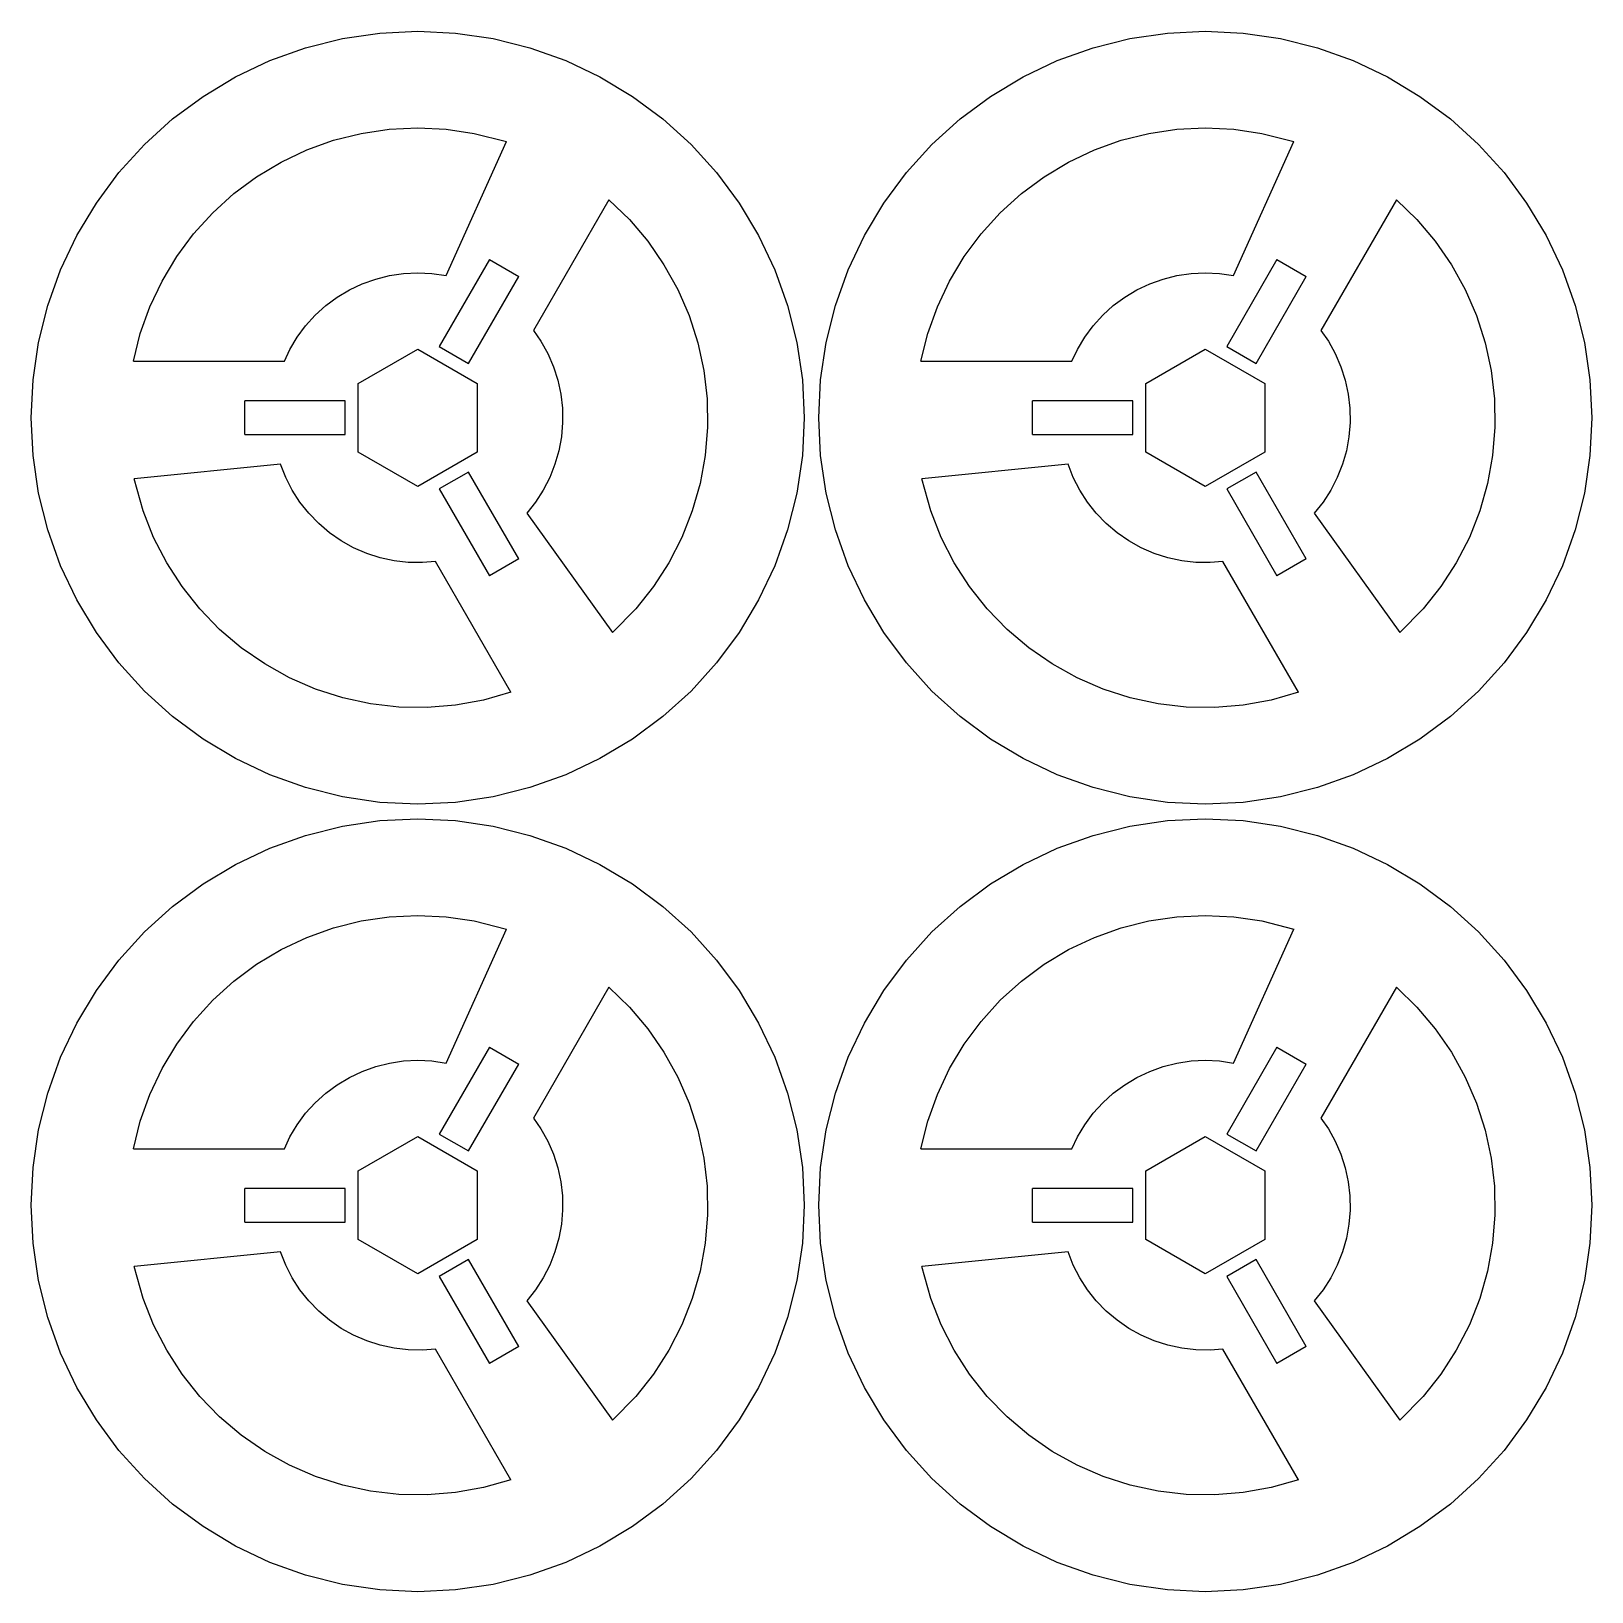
# Model space of a CAD drawing. Header units: metres. Extents: x -40 to 284, y -40 to 122.
# Drawn here: x -40 to 121.5, y -40 to 121.5 of the extents above; entities that cross this region are included whole.
import ezdxf

# ---------------------------------------------------------------- set-up
doc = ezdxf.new("R2010")
doc.units = ezdxf.units.M

msp = doc.modelspace()

# ---------------------------------------------------------------- linework, layer by layer
for p, q in [((-7.8, 120.73), (-3.92, 121.31)), ((-3.92, 121.31), (0, 121.5)), ((0, 121.5), (3.92, 121.31)), ((3.92, 121.31), (7.8, 120.73)), ((73.7, 120.73), (77.58, 121.31)), ((77.58, 121.31), (81.5, 121.5)), ((81.5, 121.5), (85.42, 121.31)), ((85.42, 121.31), (89.3, 120.73)), ((-15.31, 118.46), (-11.61, 119.78)), ((-11.61, 119.78), (-7.8, 120.73)), ((7.8, 120.73), (11.61, 119.78)), ((11.61, 119.78), (15.31, 118.46)), ((66.19, 118.46), (69.89, 119.78)), ((69.89, 119.78), (73.7, 120.73)), ((89.3, 120.73), (93.11, 119.78)), ((93.11, 119.78), (96.81, 118.46)), ((-18.86, 116.78), (-15.31, 118.46)), ((15.31, 118.46), (18.86, 116.78)), ((62.64, 116.78), (66.19, 118.46)), ((96.81, 118.46), (100.36, 116.78)), ((-22.22, 114.76), (-18.86, 116.78)), ((18.86, 116.78), (22.22, 114.76)), ((59.28, 114.76), (62.64, 116.78)), ((100.36, 116.78), (103.72, 114.76)), ((-25.38, 112.42), (-22.22, 114.76)), ((22.22, 114.76), (25.38, 112.42)), ((56.12, 112.42), (59.28, 114.76)), ((103.72, 114.76), (106.88, 112.42)), ((-28.28, 109.78), (-25.38, 112.42)), ((-2.94, 111.36), (0, 111.5)), ((0, 111.5), (2.94, 111.36)), ((25.38, 112.42), (28.28, 109.78)), ((53.22, 109.78), (56.12, 112.42)), ((78.56, 111.36), (81.5, 111.5)), ((81.5, 111.5), (84.44, 111.36)), ((106.88, 112.42), (109.78, 109.78)), ((-11.48, 109.22), (-8.71, 110.21)), ((-8.71, 110.21), (-5.85, 110.92)), ((-5.85, 110.92), (-2.94, 111.36)), ((2.93, 96.21), (9.17, 110.07)), ((2.94, 111.36), (5.85, 110.92)), ((5.85, 110.92), (9.17, 110.07)), ((70.02, 109.22), (72.79, 110.21)), ((72.79, 110.21), (75.65, 110.92)), ((75.65, 110.92), (78.56, 111.36)), ((84.43, 96.21), (90.67, 110.07)), ((84.44, 111.36), (87.35, 110.92)), ((87.35, 110.92), (90.67, 110.07)), ((-30.92, 106.88), (-28.28, 109.78)), ((-14.14, 107.96), (-11.48, 109.22)), ((28.28, 109.78), (30.92, 106.88)), ((50.58, 106.88), (53.22, 109.78)), ((67.36, 107.96), (70.02, 109.22)), ((109.78, 109.78), (112.42, 106.88)), ((-33.26, 103.72), (-30.92, 106.88)), ((-16.67, 106.44), (-14.14, 107.96)), ((30.92, 106.88), (33.26, 103.72)), ((48.24, 103.72), (50.58, 106.88)), ((64.83, 106.44), (67.36, 107.96)), ((112.42, 106.88), (114.76, 103.72)), ((-19.03, 104.69), (-16.67, 106.44)), ((62.47, 104.69), (64.83, 106.44)), ((-35.28, 100.36), (-33.26, 103.72)), ((-21.21, 102.71), (-19.03, 104.69)), ((19.78, 104.06), (11.97, 90.53)), ((19.78, 104.06), (21.9, 102.01)), ((33.26, 103.72), (35.28, 100.36)), ((46.22, 100.36), (48.24, 103.72)), ((60.29, 102.71), (62.47, 104.69)), ((101.28, 104.06), (93.47, 90.53)), ((101.28, 104.06), (103.4, 102.01)), ((114.76, 103.72), (116.78, 100.36)), ((-23.19, 100.53), (-21.21, 102.71)), ((21.9, 102.01), (23.8, 99.76)), ((58.31, 100.53), (60.29, 102.71)), ((103.4, 102.01), (105.3, 99.76)), ((-36.96, 96.81), (-35.28, 100.36)), ((-24.94, 98.17), (-23.19, 100.53)), ((35.28, 100.36), (36.96, 96.81)), ((44.54, 96.81), (46.22, 100.36)), ((56.56, 98.17), (58.31, 100.53)), ((116.78, 100.36), (118.46, 96.81)), ((23.8, 99.76), (25.48, 97.34)), ((105.3, 99.76), (106.98, 97.34)), ((-26.46, 95.64), (-24.94, 98.17)), ((7.42, 97.86), (2.23, 88.87)), ((7.42, 97.86), (10.45, 96.11)), ((25.48, 97.34), (26.91, 94.77)), ((55.04, 95.64), (56.56, 98.17)), ((88.92, 97.86), (83.73, 88.87)), ((88.92, 97.86), (91.95, 96.11)), ((106.98, 97.34), (108.41, 94.77)), ((-38.28, 93.11), (-36.96, 96.81)), ((-27.72, 92.98), (-26.46, 95.64)), ((-7.07, 94.73), (-5.74, 95.36)), ((-5.74, 95.36), (-4.35, 95.85)), ((-4.35, 95.85), (-2.93, 96.21)), ((-2.93, 96.21), (-1.47, 96.43)), ((-1.47, 96.43), (0, 96.5)), ((0, 96.5), (1.47, 96.43)), ((1.47, 96.43), (2.93, 96.21)), ((5.27, 87.12), (10.45, 96.11)), ((36.96, 96.81), (38.28, 93.11)), ((43.22, 93.11), (44.54, 96.81)), ((53.78, 92.98), (55.04, 95.64)), ((74.43, 94.73), (75.76, 95.36)), ((75.76, 95.36), (77.15, 95.85)), ((77.15, 95.85), (78.57, 96.21)), ((78.57, 96.21), (80.03, 96.43)), ((80.03, 96.43), (81.5, 96.5)), ((81.5, 96.5), (82.97, 96.43)), ((82.97, 96.43), (84.43, 96.21)), ((86.77, 87.12), (91.95, 96.11)), ((118.46, 96.81), (119.78, 93.11)), ((-9.52, 93.1), (-8.33, 93.97)), ((-8.33, 93.97), (-7.07, 94.73)), ((26.91, 94.77), (28.08, 92.07)), ((71.98, 93.1), (73.17, 93.97)), ((73.17, 93.97), (74.43, 94.73)), ((108.41, 94.77), (109.58, 92.07)), ((-39.23, 89.3), (-38.28, 93.11)), ((-28.71, 90.21), (-27.72, 92.98)), ((-11.6, 91.02), (-10.61, 92.11)), ((-10.61, 92.11), (-9.52, 93.1)), ((28.08, 92.07), (28.98, 89.26)), ((38.28, 93.11), (39.23, 89.3)), ((42.27, 89.3), (43.22, 93.11)), ((52.79, 90.21), (53.78, 92.98)), ((69.9, 91.02), (70.89, 92.11)), ((70.89, 92.11), (71.98, 93.1)), ((109.58, 92.07), (110.48, 89.26)), ((119.78, 93.11), (120.73, 89.3)), ((-12.47, 89.83), (-11.6, 91.02)), ((11.97, 90.53), (12.74, 89.42)), ((69.03, 89.83), (69.9, 91.02)), ((93.47, 90.53), (94.24, 89.42)), ((-39.81, 85.42), (-39.23, 89.3)), ((-29.42, 87.35), (-28.71, 90.21)), ((-13.23, 88.57), (-12.47, 89.83)), ((2.23, 88.87), (5.27, 87.12)), ((12.74, 89.42), (13.45, 88.13)), ((28.98, 89.26), (29.6, 86.39)), ((39.23, 89.3), (39.81, 85.42)), ((41.69, 85.42), (42.27, 89.3)), ((52.08, 87.35), (52.79, 90.21)), ((68.27, 88.57), (69.03, 89.83)), ((83.73, 88.87), (86.77, 87.12)), ((94.24, 89.42), (94.95, 88.13)), ((110.48, 89.26), (111.1, 86.39)), ((120.73, 89.3), (121.31, 85.42)), ((-29.42, 87.35), (-13.8, 87.35)), ((-13.8, 87.35), (-13.23, 88.57)), ((-6.15, 85.05), (0, 88.6)), ((0, 88.6), (6.15, 85.05)), ((13.45, 88.13), (14.04, 86.78)), ((52.08, 87.35), (67.7, 87.35)), ((67.7, 87.35), (68.27, 88.57)), ((75.35, 85.05), (81.5, 88.6)), ((81.5, 88.6), (87.65, 85.05)), ((94.95, 88.13), (95.54, 86.78)), ((14.04, 86.78), (14.49, 85.38)), ((29.6, 86.39), (29.94, 83.46)), ((95.54, 86.78), (95.99, 85.38)), ((111.1, 86.39), (111.44, 83.46)), ((-40, 81.5), (-39.81, 85.42)), ((-6.15, 77.95), (-6.15, 85.05)), ((6.15, 85.05), (6.15, 77.95)), ((14.49, 85.38), (14.8, 83.94)), ((39.81, 85.42), (40, 81.5)), ((41.5, 81.5), (41.69, 85.42)), ((75.35, 77.95), (75.35, 85.05)), ((87.65, 85.05), (87.65, 77.95)), ((95.99, 85.38), (96.3, 83.94)), ((121.31, 85.42), (121.5, 81.5)), ((-17.88, 79.75), (-17.88, 83.25)), ((-7.5, 83.25), (-17.88, 83.25)), ((-7.5, 79.75), (-7.5, 83.25)), ((14.8, 83.94), (14.97, 82.48)), ((14.97, 82.48), (14.99, 81.01)), ((29.94, 83.46), (29.98, 80.52)), ((63.62, 79.75), (63.62, 83.25)), ((74, 83.25), (63.62, 83.25)), ((74, 79.75), (74, 83.25)), ((96.3, 83.94), (96.47, 82.48)), ((96.47, 82.48), (96.49, 81.01)), ((111.44, 83.46), (111.48, 80.52)), ((-39.81, 77.58), (-40, 81.5)), ((14.99, 81.01), (14.87, 79.54)), ((40, 81.5), (39.81, 77.58)), ((41.69, 77.58), (41.5, 81.5)), ((96.49, 81.01), (96.37, 79.54)), ((121.5, 81.5), (121.31, 77.58)), ((-17.88, 79.75), (-7.5, 79.75)), ((14.87, 79.54), (14.61, 78.09)), ((29.98, 80.52), (29.74, 77.58)), ((63.62, 79.75), (74, 79.75)), ((96.37, 79.54), (96.11, 78.09)), ((111.48, 80.52), (111.24, 77.58)), ((-39.23, 73.7), (-39.81, 77.58)), ((0, 74.4), (-6.15, 77.95)), ((6.15, 77.95), (0, 74.4)), ((14.61, 78.09), (14.2, 76.68)), ((29.74, 77.58), (29.22, 74.69)), ((39.81, 77.58), (39.23, 73.7)), ((42.27, 73.7), (41.69, 77.58)), ((81.5, 74.4), (75.35, 77.95)), ((87.65, 77.95), (81.5, 74.4)), ((96.11, 78.09), (95.7, 76.68)), ((111.24, 77.58), (110.72, 74.69)), ((121.31, 77.58), (120.73, 73.7)), ((-14.2, 76.68), (-29.33, 75.16)), ((-13.66, 75.31), (-14.2, 76.68)), ((14.2, 76.68), (13.66, 75.31)), ((67.3, 76.68), (52.17, 75.16)), ((67.84, 75.31), (67.3, 76.68)), ((95.7, 76.68), (95.16, 75.31)), ((-28.41, 71.86), (-29.33, 75.16)), ((-12.99, 74), (-13.66, 75.31)), ((5.27, 75.88), (2.23, 74.13)), ((10.45, 66.89), (5.27, 75.88)), ((13.66, 75.31), (12.99, 74)), ((29.22, 74.69), (28.41, 71.86)), ((53.09, 71.86), (52.17, 75.16)), ((68.51, 74), (67.84, 75.31)), ((86.77, 75.88), (83.73, 74.13)), ((91.95, 66.89), (86.77, 75.88)), ((95.16, 75.31), (94.49, 74)), ((110.72, 74.69), (109.91, 71.86)), ((-38.28, 69.89), (-39.23, 73.7)), ((-12.19, 72.76), (-12.99, 74)), ((-11.28, 71.61), (-12.19, 72.76)), ((2.23, 74.13), (7.42, 65.14)), ((12.19, 72.76), (11.28, 71.61)), ((12.99, 74), (12.19, 72.76)), ((39.23, 73.7), (38.28, 69.89)), ((43.22, 69.89), (42.27, 73.7)), ((69.31, 72.76), (68.51, 74)), ((70.22, 71.61), (69.31, 72.76)), ((83.73, 74.13), (88.92, 65.14)), ((93.69, 72.76), (92.78, 71.61)), ((94.49, 74), (93.69, 72.76)), ((120.73, 73.7), (119.78, 69.89)), ((-27.33, 69.12), (-28.41, 71.86)), ((-10.25, 70.55), (-11.28, 71.61)), ((11.28, 71.61), (20.15, 59.27)), ((28.41, 71.86), (27.33, 69.12)), ((54.17, 69.12), (53.09, 71.86)), ((71.25, 70.55), (70.22, 71.61)), ((92.78, 71.61), (101.65, 59.27)), ((109.91, 71.86), (108.83, 69.12)), ((-36.96, 66.19), (-38.28, 69.89)), ((-9.13, 69.6), (-10.25, 70.55)), ((-7.92, 68.76), (-9.13, 69.6)), ((38.28, 69.89), (36.96, 66.19)), ((44.54, 66.19), (43.22, 69.89)), ((72.37, 69.6), (71.25, 70.55)), ((73.58, 68.76), (72.37, 69.6)), ((119.78, 69.89), (118.46, 66.19)), ((-25.98, 66.5), (-27.33, 69.12)), ((-6.63, 68.05), (-7.92, 68.76)), ((-5.28, 67.46), (-6.63, 68.05)), ((27.33, 69.12), (25.98, 66.5)), ((55.52, 66.5), (54.17, 69.12)), ((74.87, 68.05), (73.58, 68.76)), ((76.22, 67.46), (74.87, 68.05)), ((108.83, 69.12), (107.48, 66.5)), ((-24.39, 64.03), (-25.98, 66.5)), ((-3.88, 67.01), (-5.28, 67.46)), ((-2.44, 66.7), (-3.88, 67.01)), ((-0.98, 66.53), (-2.44, 66.7)), ((0.49, 66.51), (-0.98, 66.53)), ((1.83, 66.62), (0.49, 66.51)), ((9.64, 53.09), (1.83, 66.62)), ((10.45, 66.89), (7.42, 65.14)), ((25.98, 66.5), (24.39, 64.03)), ((57.11, 64.03), (55.52, 66.5)), ((77.62, 67.01), (76.22, 67.46)), ((79.06, 66.7), (77.62, 67.01)), ((80.52, 66.53), (79.06, 66.7)), ((81.99, 66.51), (80.52, 66.53)), ((83.33, 66.62), (81.99, 66.51)), ((91.14, 53.09), (83.33, 66.62)), ((91.95, 66.89), (88.92, 65.14)), ((107.48, 66.5), (105.89, 64.03)), ((-35.28, 62.64), (-36.96, 66.19)), ((36.96, 66.19), (35.28, 62.64)), ((46.22, 62.64), (44.54, 66.19)), ((118.46, 66.19), (116.78, 62.64)), ((-22.56, 61.72), (-24.39, 64.03)), ((24.39, 64.03), (22.56, 61.72)), ((58.94, 61.72), (57.11, 64.03)), ((105.89, 64.03), (104.06, 61.72)), ((-33.26, 59.28), (-35.28, 62.64)), ((-20.51, 59.6), (-22.56, 61.72)), ((22.56, 61.72), (20.15, 59.27)), ((35.28, 62.64), (33.26, 59.28)), ((48.24, 59.28), (46.22, 62.64)), ((60.99, 59.6), (58.94, 61.72)), ((104.06, 61.72), (101.65, 59.27)), ((116.78, 62.64), (114.76, 59.28)), ((-30.92, 56.12), (-33.26, 59.28)), ((-18.26, 57.7), (-20.51, 59.6)), ((33.26, 59.28), (30.92, 56.12)), ((50.58, 56.12), (48.24, 59.28)), ((63.24, 57.7), (60.99, 59.6)), ((114.76, 59.28), (112.42, 56.12)), ((-15.84, 56.02), (-18.26, 57.7)), ((65.66, 56.02), (63.24, 57.7)), ((-28.28, 53.22), (-30.92, 56.12)), ((-13.27, 54.59), (-15.84, 56.02)), ((30.92, 56.12), (28.28, 53.22)), ((53.22, 53.22), (50.58, 56.12)), ((68.23, 54.59), (65.66, 56.02)), ((112.42, 56.12), (109.78, 53.22)), ((-10.57, 53.42), (-13.27, 54.59)), ((-7.76, 52.52), (-10.57, 53.42)), ((70.93, 53.42), (68.23, 54.59)), ((73.74, 52.52), (70.93, 53.42)), ((-25.38, 50.58), (-28.28, 53.22)), ((-4.89, 51.9), (-7.76, 52.52)), ((-1.96, 51.56), (-4.89, 51.9)), ((3.92, 51.76), (0.98, 51.52)), ((6.81, 52.28), (3.92, 51.76)), ((9.64, 53.09), (6.81, 52.28)), ((28.28, 53.22), (25.38, 50.58)), ((56.12, 50.58), (53.22, 53.22)), ((76.61, 51.9), (73.74, 52.52)), ((79.54, 51.56), (76.61, 51.9)), ((85.42, 51.76), (82.48, 51.52)), ((88.31, 52.28), (85.42, 51.76)), ((91.14, 53.09), (88.31, 52.28)), ((109.78, 53.22), (106.88, 50.58)), ((-22.22, 48.24), (-25.38, 50.58)), ((0.98, 51.52), (-1.96, 51.56)), ((25.38, 50.58), (22.22, 48.24)), ((59.28, 48.24), (56.12, 50.58)), ((82.48, 51.52), (79.54, 51.56)), ((106.88, 50.58), (103.72, 48.24)), ((-18.86, 46.22), (-22.22, 48.24)), ((22.22, 48.24), (18.86, 46.22)), ((62.64, 46.22), (59.28, 48.24)), ((103.72, 48.24), (100.36, 46.22)), ((-15.31, 44.54), (-18.86, 46.22)), ((18.86, 46.22), (15.31, 44.54)), ((66.19, 44.54), (62.64, 46.22)), ((100.36, 46.22), (96.81, 44.54)), ((-11.61, 43.22), (-15.31, 44.54)), ((15.31, 44.54), (11.61, 43.22)), ((69.89, 43.22), (66.19, 44.54)), ((96.81, 44.54), (93.11, 43.22)), ((-7.8, 42.27), (-11.61, 43.22)), ((-3.92, 41.69), (-7.8, 42.27)), ((7.8, 42.27), (3.92, 41.69)), ((11.61, 43.22), (7.8, 42.27)), ((73.7, 42.27), (69.89, 43.22)), ((77.58, 41.69), (73.7, 42.27)), ((89.3, 42.27), (85.42, 41.69)), ((93.11, 43.22), (89.3, 42.27)), ((0, 41.5), (-3.92, 41.69)), ((3.92, 41.69), (0, 41.5)), ((81.5, 41.5), (77.58, 41.69)), ((85.42, 41.69), (81.5, 41.5)), ((-11.61, 38.28), (-7.8, 39.23)), ((-7.8, 39.23), (-3.92, 39.81)), ((-3.92, 39.81), (0, 40)), ((0, 40), (3.92, 39.81)), ((3.92, 39.81), (7.8, 39.23)), ((7.8, 39.23), (11.61, 38.28)), ((69.89, 38.28), (73.7, 39.23)), ((73.7, 39.23), (77.58, 39.81)), ((77.58, 39.81), (81.5, 40)), ((81.5, 40), (85.42, 39.81)), ((85.42, 39.81), (89.3, 39.23)), ((89.3, 39.23), (93.11, 38.28)), ((-15.31, 36.96), (-11.61, 38.28)), ((11.61, 38.28), (15.31, 36.96)), ((66.19, 36.96), (69.89, 38.28)), ((93.11, 38.28), (96.81, 36.96)), ((-18.86, 35.28), (-15.31, 36.96)), ((15.31, 36.96), (18.86, 35.28)), ((62.64, 35.28), (66.19, 36.96)), ((96.81, 36.96), (100.36, 35.28)), ((-22.22, 33.26), (-18.86, 35.28)), ((18.86, 35.28), (22.22, 33.26)), ((59.28, 33.26), (62.64, 35.28)), ((100.36, 35.28), (103.72, 33.26)), ((-25.38, 30.92), (-22.22, 33.26)), ((22.22, 33.26), (25.38, 30.92)), ((56.12, 30.92), (59.28, 33.26)), ((103.72, 33.26), (106.88, 30.92)), ((-28.28, 28.28), (-25.38, 30.92)), ((25.38, 30.92), (28.28, 28.28)), ((53.22, 28.28), (56.12, 30.92)), ((106.88, 30.92), (109.78, 28.28)), ((-8.71, 28.71), (-5.85, 29.42)), ((-5.85, 29.42), (-2.94, 29.86)), ((-2.94, 29.86), (0, 30)), ((0, 30), (2.94, 29.86)), ((2.94, 29.86), (5.85, 29.42)), ((5.85, 29.42), (9.17, 28.57)), ((72.79, 28.71), (75.65, 29.42)), ((75.65, 29.42), (78.56, 29.86)), ((78.56, 29.86), (81.5, 30)), ((81.5, 30), (84.44, 29.86)), ((84.44, 29.86), (87.35, 29.42)), ((87.35, 29.42), (90.67, 28.57)), ((-30.92, 25.38), (-28.28, 28.28)), ((-14.14, 26.46), (-11.48, 27.72)), ((-11.48, 27.72), (-8.71, 28.71)), ((2.93, 14.71), (9.17, 28.57)), ((28.28, 28.28), (30.92, 25.38)), ((50.58, 25.38), (53.22, 28.28)), ((67.36, 26.46), (70.02, 27.72)), ((70.02, 27.72), (72.79, 28.71)), ((84.43, 14.71), (90.67, 28.57)), ((109.78, 28.28), (112.42, 25.38)), ((-16.67, 24.94), (-14.14, 26.46)), ((64.83, 24.94), (67.36, 26.46)), ((-33.26, 22.22), (-30.92, 25.38)), ((-19.03, 23.19), (-16.67, 24.94)), ((30.92, 25.38), (33.26, 22.22)), ((48.24, 22.22), (50.58, 25.38)), ((62.47, 23.19), (64.83, 24.94)), ((112.42, 25.38), (114.76, 22.22)), ((-21.21, 21.21), (-19.03, 23.19)), ((60.29, 21.21), (62.47, 23.19)), ((-35.28, 18.86), (-33.26, 22.22)), ((-23.19, 19.03), (-21.21, 21.21)), ((19.78, 22.56), (11.97, 9.03)), ((19.78, 22.56), (21.9, 20.51)), ((33.26, 22.22), (35.28, 18.86)), ((46.22, 18.86), (48.24, 22.22)), ((58.31, 19.03), (60.29, 21.21)), ((101.28, 22.56), (93.47, 9.03)), ((101.28, 22.56), (103.4, 20.51)), ((114.76, 22.22), (116.78, 18.86)), ((21.9, 20.51), (23.8, 18.26)), ((103.4, 20.51), (105.3, 18.26)), ((-36.96, 15.31), (-35.28, 18.86)), ((-24.94, 16.67), (-23.19, 19.03)), ((23.8, 18.26), (25.48, 15.84)), ((35.28, 18.86), (36.96, 15.31)), ((44.54, 15.31), (46.22, 18.86)), ((56.56, 16.67), (58.31, 19.03)), ((105.3, 18.26), (106.98, 15.84)), ((116.78, 18.86), (118.46, 15.31)), ((-26.46, 14.14), (-24.94, 16.67)), ((7.42, 16.36), (2.23, 7.37)), ((7.42, 16.36), (10.45, 14.61)), ((55.04, 14.14), (56.56, 16.67)), ((88.92, 16.36), (83.73, 7.37)), ((88.92, 16.36), (91.95, 14.61)), ((-38.28, 11.61), (-36.96, 15.31)), ((-4.35, 14.35), (-2.93, 14.71)), ((-2.93, 14.71), (-1.47, 14.93)), ((-1.47, 14.93), (0, 15)), ((0, 15), (1.47, 14.93)), ((1.47, 14.93), (2.93, 14.71)), ((5.27, 5.62), (10.45, 14.61)), ((25.48, 15.84), (26.91, 13.27)), ((36.96, 15.31), (38.28, 11.61)), ((43.22, 11.61), (44.54, 15.31)), ((77.15, 14.35), (78.57, 14.71)), ((78.57, 14.71), (80.03, 14.93)), ((80.03, 14.93), (81.5, 15)), ((81.5, 15), (82.97, 14.93)), ((82.97, 14.93), (84.43, 14.71)), ((86.77, 5.62), (91.95, 14.61)), ((106.98, 15.84), (108.41, 13.27)), ((118.46, 15.31), (119.78, 11.61)), ((-27.72, 11.48), (-26.46, 14.14)), ((-8.33, 12.47), (-7.07, 13.23)), ((-7.07, 13.23), (-5.74, 13.86)), ((-5.74, 13.86), (-4.35, 14.35)), ((26.91, 13.27), (28.08, 10.57)), ((53.78, 11.48), (55.04, 14.14)), ((73.17, 12.47), (74.43, 13.23)), ((74.43, 13.23), (75.76, 13.86)), ((75.76, 13.86), (77.15, 14.35)), ((108.41, 13.27), (109.58, 10.57)), ((-39.23, 7.8), (-38.28, 11.61)), ((-28.71, 8.71), (-27.72, 11.48)), ((-10.61, 10.61), (-9.52, 11.6)), ((-9.52, 11.6), (-8.33, 12.47)), ((38.28, 11.61), (39.23, 7.8)), ((42.27, 7.8), (43.22, 11.61)), ((52.79, 8.71), (53.78, 11.48)), ((70.89, 10.61), (71.98, 11.6)), ((71.98, 11.6), (73.17, 12.47)), ((119.78, 11.61), (120.73, 7.8)), ((-11.6, 9.52), (-10.61, 10.61)), ((28.08, 10.57), (28.98, 7.76)), ((69.9, 9.52), (70.89, 10.61)), ((109.58, 10.57), (110.48, 7.76)), ((-29.42, 5.85), (-28.71, 8.71)), ((-13.23, 7.07), (-12.47, 8.33)), ((-12.47, 8.33), (-11.6, 9.52)), ((11.97, 9.03), (12.74, 7.92)), ((52.08, 5.85), (52.79, 8.71)), ((68.27, 7.07), (69.03, 8.33)), ((69.03, 8.33), (69.9, 9.52)), ((93.47, 9.03), (94.24, 7.92)), ((-39.81, 3.92), (-39.23, 7.8)), ((-13.8, 5.85), (-13.23, 7.07)), ((-6.15, 3.55), (0, 7.1)), ((0, 7.1), (6.15, 3.55)), ((2.23, 7.37), (5.27, 5.62)), ((12.74, 7.92), (13.45, 6.63)), ((13.45, 6.63), (14.04, 5.28)), ((28.98, 7.76), (29.6, 4.89)), ((39.23, 7.8), (39.81, 3.92)), ((41.69, 3.92), (42.27, 7.8)), ((67.7, 5.85), (68.27, 7.07)), ((75.35, 3.55), (81.5, 7.1)), ((81.5, 7.1), (87.65, 3.55)), ((83.73, 7.37), (86.77, 5.62)), ((94.24, 7.92), (94.95, 6.63)), ((94.95, 6.63), (95.54, 5.28)), ((110.48, 7.76), (111.1, 4.89)), ((120.73, 7.8), (121.31, 3.92)), ((-29.42, 5.85), (-13.8, 5.85)), ((14.04, 5.28), (14.49, 3.88)), ((29.6, 4.89), (29.94, 1.96)), ((52.08, 5.85), (67.7, 5.85)), ((95.54, 5.28), (95.99, 3.88)), ((111.1, 4.89), (111.44, 1.96)), ((-40, 0), (-39.81, 3.92)), ((-6.15, -3.55), (-6.15, 3.55)), ((6.15, 3.55), (6.15, -3.55)), ((14.49, 3.88), (14.8, 2.44)), ((39.81, 3.92), (40, 0)), ((41.5, 0), (41.69, 3.92)), ((75.35, -3.55), (75.35, 3.55)), ((87.65, 3.55), (87.65, -3.55)), ((95.99, 3.88), (96.3, 2.44)), ((121.31, 3.92), (121.5, 0)), ((-17.88, -1.75), (-17.88, 1.75)), ((-7.5, 1.75), (-17.88, 1.75)), ((-7.5, -1.75), (-7.5, 1.75)), ((14.8, 2.44), (14.97, 0.98)), ((29.94, 1.96), (29.98, -0.98)), ((63.62, -1.75), (63.62, 1.75)), ((74, 1.75), (63.62, 1.75)), ((74, -1.75), (74, 1.75)), ((96.3, 2.44), (96.47, 0.98)), ((111.44, 1.96), (111.48, -0.98)), ((-39.81, -3.92), (-40, 0)), ((14.97, 0.98), (14.99, -0.49)), ((40, 0), (39.81, -3.92)), ((41.69, -3.92), (41.5, 0)), ((96.47, 0.98), (96.49, -0.49)), ((121.5, 0), (121.31, -3.92)), ((14.99, -0.49), (14.87, -1.96)), ((29.98, -0.98), (29.74, -3.92)), ((96.49, -0.49), (96.37, -1.96)), ((111.48, -0.98), (111.24, -3.92)), ((-17.88, -1.75), (-7.5, -1.75)), ((14.87, -1.96), (14.61, -3.41)), ((63.62, -1.75), (74, -1.75)), ((96.37, -1.96), (96.11, -3.41)), ((-39.23, -7.8), (-39.81, -3.92)), ((-14.2, -4.82), (-29.33, -6.34)), ((-13.66, -6.19), (-14.2, -4.82)), ((0, -7.1), (-6.15, -3.55)), ((6.15, -3.55), (0, -7.1)), ((14.2, -4.82), (13.66, -6.19)), ((14.61, -3.41), (14.2, -4.82)), ((29.74, -3.92), (29.22, -6.81)), ((39.81, -3.92), (39.23, -7.8)), ((42.27, -7.8), (41.69, -3.92)), ((67.3, -4.82), (52.17, -6.34)), ((67.84, -6.19), (67.3, -4.82)), ((81.5, -7.1), (75.35, -3.55)), ((87.65, -3.55), (81.5, -7.1)), ((95.7, -4.82), (95.16, -6.19)), ((96.11, -3.41), (95.7, -4.82)), ((111.24, -3.92), (110.72, -6.81)), ((121.31, -3.92), (120.73, -7.8)), ((-28.41, -9.64), (-29.33, -6.34)), ((-12.99, -7.5), (-13.66, -6.19)), ((5.27, -5.62), (2.23, -7.37)), ((10.45, -14.61), (5.27, -5.62)), ((13.66, -6.19), (12.99, -7.5)), ((53.09, -9.64), (52.17, -6.34)), ((68.51, -7.5), (67.84, -6.19)), ((86.77, -5.62), (83.73, -7.37)), ((91.95, -14.61), (86.77, -5.62)), ((95.16, -6.19), (94.49, -7.5)), ((-38.28, -11.61), (-39.23, -7.8)), ((-12.19, -8.74), (-12.99, -7.5)), ((2.23, -7.37), (7.42, -16.36)), ((12.99, -7.5), (12.19, -8.74)), ((29.22, -6.81), (28.41, -9.64)), ((39.23, -7.8), (38.28, -11.61)), ((43.22, -11.61), (42.27, -7.8)), ((69.31, -8.74), (68.51, -7.5)), ((83.73, -7.37), (88.92, -16.36)), ((94.49, -7.5), (93.69, -8.74)), ((110.72, -6.81), (109.91, -9.64)), ((120.73, -7.8), (119.78, -11.61)), ((-27.33, -12.38), (-28.41, -9.64)), ((-11.28, -9.89), (-12.19, -8.74)), ((12.19, -8.74), (11.28, -9.89)), ((28.41, -9.64), (27.33, -12.38)), ((54.17, -12.38), (53.09, -9.64)), ((70.22, -9.89), (69.31, -8.74)), ((93.69, -8.74), (92.78, -9.89)), ((109.91, -9.64), (108.83, -12.38)), ((-10.25, -10.95), (-11.28, -9.89)), ((-9.13, -11.9), (-10.25, -10.95)), ((11.28, -9.89), (20.15, -22.23)), ((71.25, -10.95), (70.22, -9.89)), ((72.37, -11.9), (71.25, -10.95)), ((92.78, -9.89), (101.65, -22.23)), ((-36.96, -15.31), (-38.28, -11.61)), ((-25.98, -15), (-27.33, -12.38)), ((-7.92, -12.74), (-9.13, -11.9)), ((-6.63, -13.45), (-7.92, -12.74)), ((27.33, -12.38), (25.98, -15)), ((38.28, -11.61), (36.96, -15.31)), ((44.54, -15.31), (43.22, -11.61)), ((55.52, -15), (54.17, -12.38)), ((73.58, -12.74), (72.37, -11.9)), ((74.87, -13.45), (73.58, -12.74)), ((108.83, -12.38), (107.48, -15)), ((119.78, -11.61), (118.46, -15.31)), ((-5.28, -14.04), (-6.63, -13.45)), ((-3.88, -14.49), (-5.28, -14.04)), ((-2.44, -14.8), (-3.88, -14.49)), ((76.22, -14.04), (74.87, -13.45)), ((77.62, -14.49), (76.22, -14.04)), ((79.06, -14.8), (77.62, -14.49)), ((-35.28, -18.86), (-36.96, -15.31)), ((-24.39, -17.47), (-25.98, -15)), ((-0.98, -14.97), (-2.44, -14.8)), ((0.49, -14.99), (-0.98, -14.97)), ((1.83, -14.88), (0.49, -14.99)), ((9.64, -28.41), (1.83, -14.88)), ((10.45, -14.61), (7.42, -16.36)), ((25.98, -15), (24.39, -17.47)), ((36.96, -15.31), (35.28, -18.86)), ((46.22, -18.86), (44.54, -15.31)), ((57.11, -17.47), (55.52, -15)), ((80.52, -14.97), (79.06, -14.8)), ((81.99, -14.99), (80.52, -14.97)), ((83.33, -14.88), (81.99, -14.99)), ((91.14, -28.41), (83.33, -14.88)), ((91.95, -14.61), (88.92, -16.36)), ((107.48, -15), (105.89, -17.47)), ((118.46, -15.31), (116.78, -18.86)), ((-22.56, -19.78), (-24.39, -17.47)), ((24.39, -17.47), (22.56, -19.78)), ((58.94, -19.78), (57.11, -17.47)), ((105.89, -17.47), (104.06, -19.78)), ((-33.26, -22.22), (-35.28, -18.86)), ((35.28, -18.86), (33.26, -22.22)), ((48.24, -22.22), (46.22, -18.86)), ((116.78, -18.86), (114.76, -22.22)), ((-20.51, -21.9), (-22.56, -19.78)), ((22.56, -19.78), (20.15, -22.23)), ((60.99, -21.9), (58.94, -19.78)), ((104.06, -19.78), (101.65, -22.23)), ((-30.92, -25.38), (-33.26, -22.22)), ((-18.26, -23.8), (-20.51, -21.9)), ((33.26, -22.22), (30.92, -25.38)), ((50.58, -25.38), (48.24, -22.22)), ((63.24, -23.8), (60.99, -21.9)), ((114.76, -22.22), (112.42, -25.38)), ((-15.84, -25.48), (-18.26, -23.8)), ((65.66, -25.48), (63.24, -23.8)), ((-28.28, -28.28), (-30.92, -25.38)), ((-13.27, -26.91), (-15.84, -25.48)), ((30.92, -25.38), (28.28, -28.28)), ((53.22, -28.28), (50.58, -25.38)), ((68.23, -26.91), (65.66, -25.48)), ((112.42, -25.38), (109.78, -28.28)), ((-10.57, -28.08), (-13.27, -26.91)), ((70.93, -28.08), (68.23, -26.91)), ((-25.38, -30.92), (-28.28, -28.28)), ((-7.76, -28.98), (-10.57, -28.08)), ((-4.89, -29.6), (-7.76, -28.98)), ((9.64, -28.41), (6.81, -29.22)), ((28.28, -28.28), (25.38, -30.92)), ((56.12, -30.92), (53.22, -28.28)), ((73.74, -28.98), (70.93, -28.08)), ((76.61, -29.6), (73.74, -28.98)), ((91.14, -28.41), (88.31, -29.22)), ((109.78, -28.28), (106.88, -30.92)), ((-1.96, -29.94), (-4.89, -29.6)), ((0.98, -29.98), (-1.96, -29.94)), ((3.92, -29.74), (0.98, -29.98)), ((6.81, -29.22), (3.92, -29.74)), ((79.54, -29.94), (76.61, -29.6)), ((82.48, -29.98), (79.54, -29.94)), ((85.42, -29.74), (82.48, -29.98)), ((88.31, -29.22), (85.42, -29.74)), ((-22.22, -33.26), (-25.38, -30.92)), ((25.38, -30.92), (22.22, -33.26)), ((59.28, -33.26), (56.12, -30.92)), ((106.88, -30.92), (103.72, -33.26)), ((-18.86, -35.28), (-22.22, -33.26)), ((22.22, -33.26), (18.86, -35.28)), ((62.64, -35.28), (59.28, -33.26)), ((103.72, -33.26), (100.36, -35.28)), ((-15.31, -36.96), (-18.86, -35.28)), ((18.86, -35.28), (15.31, -36.96)), ((66.19, -36.96), (62.64, -35.28)), ((100.36, -35.28), (96.81, -36.96)), ((-11.61, -38.28), (-15.31, -36.96)), ((15.31, -36.96), (11.61, -38.28)), ((69.89, -38.28), (66.19, -36.96)), ((96.81, -36.96), (93.11, -38.28)), ((-7.8, -39.23), (-11.61, -38.28)), ((11.61, -38.28), (7.8, -39.23)), ((73.7, -39.23), (69.89, -38.28)), ((93.11, -38.28), (89.3, -39.23)), ((-3.92, -39.81), (-7.8, -39.23)), ((0, -40), (-3.92, -39.81)), ((3.92, -39.81), (0, -40)), ((7.8, -39.23), (3.92, -39.81)), ((77.58, -39.81), (73.7, -39.23)), ((81.5, -40), (77.58, -39.81)), ((85.42, -39.81), (81.5, -40)), ((89.3, -39.23), (85.42, -39.81))]:
    msp.add_line(p, q)

doc.saveas('drawing.dxf')
